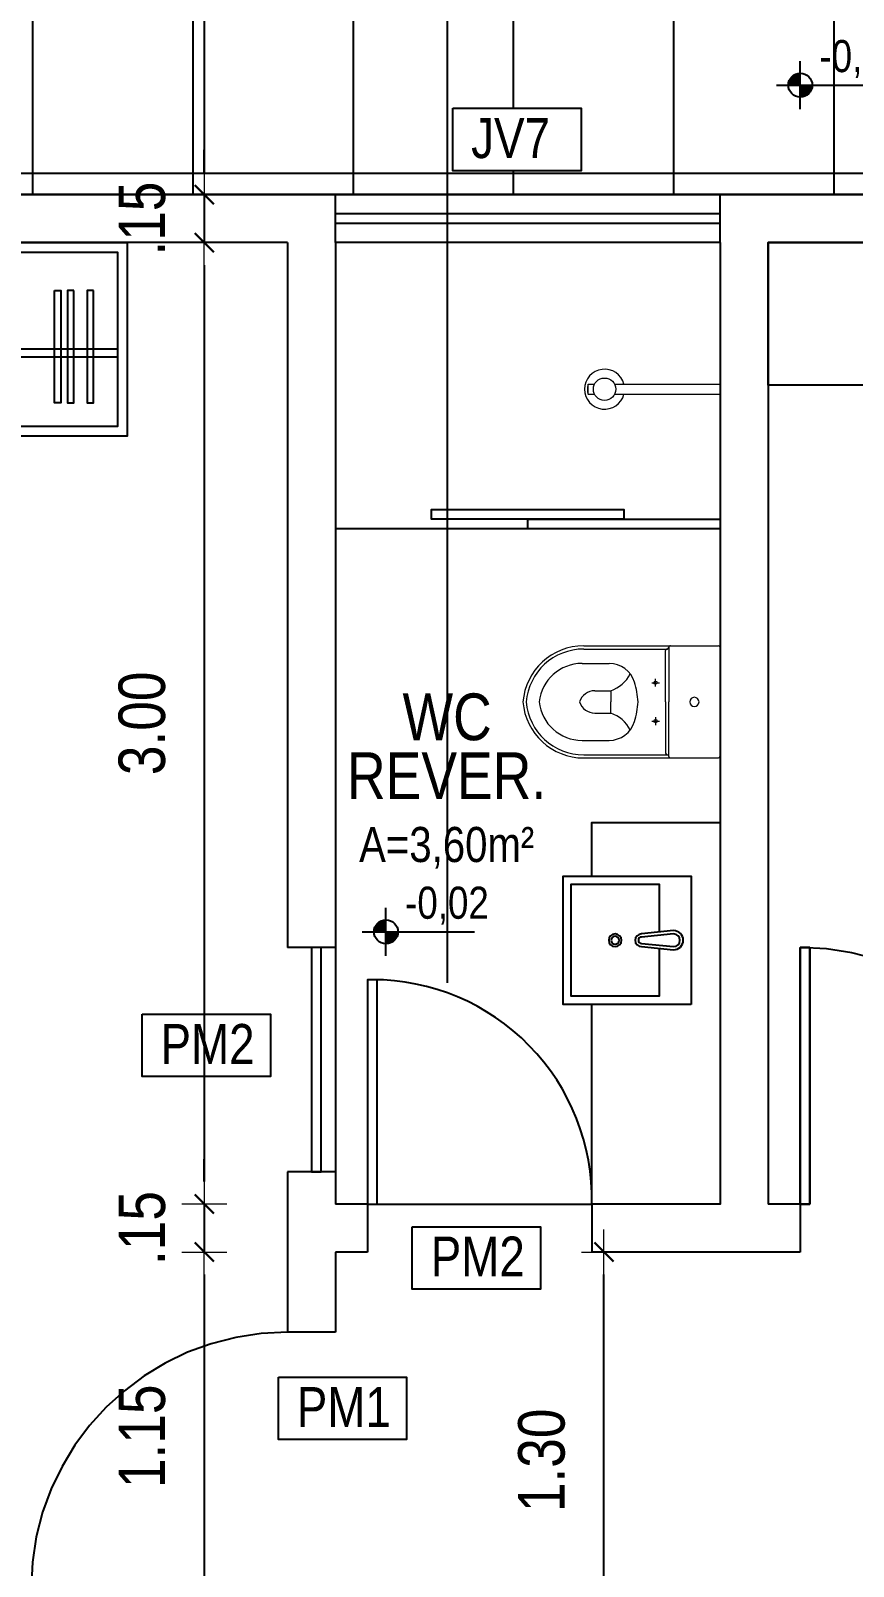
# Model space of a CAD drawing. Header units: millimetres. Extents: x -6300 to 1991, y -4770 to 4545.
# Drawn here: x 1504.08 to 1506.647, y 100.277 to 105.069 of the extents above; entities that cross this region are included whole.
import ezdxf
from ezdxf.enums import TextEntityAlignment as Align

# ---------------------------------------------------------------- set-up
doc = ezdxf.new("R2010")
doc.units = ezdxf.units.MM
doc.header["$LTSCALE"] = 20
doc.header["$MEASUREMENT"] = 0
doc.linetypes.add('DASHDOT2', pattern=[0.5, 0.25, -0.125, 0, -0.125])
doc.linetypes.add('HIDDEN2', pattern=[0.1875, 0.125, -0.0625])
doc.layers.get('0').update_dxf_attribs({"linetype": 'CONTINUOUS'})
doc.layers.get('DEFPOINTS').update_dxf_attribs({"linetype": 'CONTINUOUS'})
for name, color, linetype in [('003', 3, 'CONTINUOUS'), ('AR-MOB', 252, 'CONTINUOUS'), ('COTA', 7, 'CONTINUOUS'), ('E-txt-g', 3, 'CONTINUOUS'), ('LAYER1', 7, 'CONTINUOUS'), ('MOB', 251, 'CONTINUOUS')]:
    doc.layers.add(name, color=color, linetype=linetype)
for name, color, linetype, lineweight in [('E-Lay-9', 9, 'CONTINUOUS', 9), ('E-Pen-C', 4, 'CONTINUOUS', 15), ('E-Pen-G', 3, 'CONTINUOUS', 30), ('E-Txt-W', 7, 'CONTINUOUS', 20)]:
    doc.layers.add(name, color=color, linetype=linetype, lineweight=lineweight)
doc.styles.add('F2', font='ARIALN.TTF')
doc.styles.add('REG60', font='romans.shx', dxfattribs={"width": 0.8, "height": 0.15})
doc.styles.add('REG80', font='romans.shx', dxfattribs={"width": 0.8, "height": 0.2})
doc.dimstyles.new('DIMENSION-1', dxfattribs={"dimtxt": 0.145, "dimasz": 0.07, "dimexe": 1, "dimexo": 0, "dimgap": 0.12, "dimtad": 1, "dimzin": 7, "dimdsep": 46, "dimtxsty": 'F2', "dimblk1": 'TRACO', "dimblk2": 'TRACO', "dimsah": 1, "dimcen": 1, "dimse1": 1, "dimse2": 1, "dimclrd": 4, "dimclre": 256, "dimclrt": 4, "dimadec": 8, "dimazin": 0, "dimtfac": 1, "dimtix": 1, "dimtmove": 2, "dimatfit": 3, "dimldrblk": 'TRACO', "dimfxl": 1, "dimtolj": 1, "dimtzin": 0, "dimarcsym": 0})

# ---------------------------------------------------------------- blocks, each defined once
blk = doc.blocks.new('TXT-AMB75')
at = {"layer": 'E-txt-g', "style": 'REG80', "width": 0.8, "flags": 8}
blk.add_attdef('TXT', text='', height=0.2, dxfattribs=at).set_placement((0.0055, 0.2964), align=Align.CENTER)
at = {"layer": 'E-Txt-W', "style": 'REG60', "width": 0.8, "flags": 8}
blk.add_attdef('TXT', text='', height=0.15, dxfattribs=at).set_placement((0.0055, 0.0271), align=Align.CENTER)
blk = doc.blocks.new('NV')
at = {"color": 4, "linetype": 'ByBlock', "ltscale": 0.5}
for p, q in [((-1.4143, -0.1421), (-1.4143, 0.1067)), ((-1.5387, -0.0177), (-0.9535, -0.0177))]:
    blk.add_line(p, q, dxfattribs=at)
at = {"color": 4, "ltscale": 2.5}
blk.add_circle((-1.4143, -0.0177), 0.0622, dxfattribs=at)
at = {"color": 4}
for points in [[(-1.4143, -0.0177), (-1.4583, 0.0263), (-1.4765, -0.0177), (-1.4717, 0.0061)], [(-1.4143, -0.0177), (-1.4143, 0.0445), (-1.4583, 0.0263), (-1.4381, 0.0398)], [(-1.4143, -0.0177), (-1.3521, -0.0177), (-1.3703, -0.0617), (-1.3568, -0.0415)], [(-1.4143, -0.0177), (-1.3703, -0.0617), (-1.4143, -0.0799), (-1.3905, -0.0752)]]:
    blk.add_solid(points, dxfattribs=at)
at = {"layer": 'E-Txt-W', "color": 4, "ltscale": 2.5, "style": 'F2'}
blk.add_attdef('COTAPISO', (-1.3058, 0.0735), '', height=0.15, dxfattribs=at)
blk = doc.blocks.new('TRACO')
at = {"layer": 'E-Pen-C'}
for p, q in [((0, 1), (0, -1)), ((-1, 0), (1, 0))]:
    blk.add_line(p, q, dxfattribs=at)
at = {"layer": 'E-Pen-G'}
blk.add_line((-0.424, -0.424), (0.424, 0.424), dxfattribs=at)
blk = doc.blocks.new('*D423')
at = {"layer": 'COTA', "color": 4, "linetype": 'Continuous', "lineweight": -2}
blk.add_line((1504.6215, 105.9888), (1504.6215, 104.6279), dxfattribs=at)
at = {"layer": 'DEFPOINTS', "color": 0, "linetype": 'Continuous'}
for p in [(1504.7356, 106.0588), (1504.6215, 104.5579), (1504.7354, 104.5579, -1.8296)]:
    blk.add_point(p, dxfattribs=at)
at = {"layer": 'COTA', "color": 4, "linetype": 'Continuous', "lineweight": -2, "xscale": 0.07, "yscale": 0.07, "zscale": 0.07}
for p, rotation in [((1504.6215, 106.0588), 90), ((1504.6215, 104.5579), 270)]:
    blk.add_blockref('TRACO', p, dxfattribs=dict(at, rotation=rotation))
at = {"layer": 'COTA', "color": 4, "linetype": 'Continuous', "insert": (1504.4274, 105.3083), "char_height": 0.145, "attachment_point": 5, "rotation": 90, "style": 'F2'}
blk.add_mtext('\\A1;1.50', dxfattribs=at)
blk = doc.blocks.new('*D424')
at = {"layer": 'COTA', "color": 4, "linetype": 'Continuous', "lineweight": -2}
for p, q in [((1504.6215, 104.6279), (1504.6215, 104.6979)), ((1504.6215, 104.5579), (1504.6215, 104.4079)), ((1504.6215, 104.3379), (1504.6215, 104.2679))]:
    blk.add_line(p, q, dxfattribs=at)
at = {"layer": 'DEFPOINTS', "color": 0, "linetype": 'Continuous'}
for p in [(1504.7354, 104.5579, -1.8296), (1504.6215, 104.4079), (1504.8809, 104.4079, -1.8296)]:
    blk.add_point(p, dxfattribs=at)
at = {"layer": 'COTA', "color": 4, "linetype": 'Continuous', "lineweight": -2, "xscale": 0.07, "yscale": 0.07, "zscale": 0.07}
for p, rotation in [((1504.6215, 104.5579), 270), ((1504.6215, 104.4079), 90)]:
    blk.add_blockref('TRACO', p, dxfattribs=dict(at, rotation=rotation))
at = {"layer": 'COTA', "color": 4, "linetype": 'Continuous', "insert": (1504.4274, 104.4829), "char_height": 0.145, "attachment_point": 5, "rotation": 90, "style": 'F2'}
blk.add_mtext('\\A1;.15', dxfattribs=at)
blk = doc.blocks.new('*D425')
at = {"layer": 'COTA', "color": 4, "linetype": 'Continuous', "lineweight": -2}
blk.add_line((1504.6215, 104.3379), (1504.6215, 101.4779), dxfattribs=at)
at = {"layer": 'DEFPOINTS', "color": 0, "linetype": 'Continuous'}
for p in [(1504.8809, 104.4079, -1.8296), (1504.6215, 101.4079), (1505.0309, 101.4079, -1.8296)]:
    blk.add_point(p, dxfattribs=at)
at = {"layer": 'COTA', "color": 4, "linetype": 'Continuous', "lineweight": -2, "xscale": 0.07, "yscale": 0.07, "zscale": 0.07}
for p, rotation in [((1504.6215, 104.4079), 90), ((1504.6215, 101.4079), 270)]:
    blk.add_blockref('TRACO', p, dxfattribs=dict(at, rotation=rotation))
at = {"layer": 'COTA', "color": 4, "linetype": 'Continuous', "insert": (1504.4274, 102.9079), "char_height": 0.145, "attachment_point": 5, "rotation": 90, "style": 'F2'}
blk.add_mtext('\\A1;3.00', dxfattribs=at)
blk = doc.blocks.new('*D426')
at = {"layer": 'COTA', "color": 4, "linetype": 'Continuous', "lineweight": -2}
for p, q in [((1504.6215, 101.4779), (1504.6215, 101.5479)), ((1504.6215, 101.4079), (1504.6215, 101.2579)), ((1504.6215, 101.1879), (1504.6215, 101.1179))]:
    blk.add_line(p, q, dxfattribs=at)
at = {"layer": 'DEFPOINTS', "color": 0, "linetype": 'Continuous'}
for p in [(1505.0309, 101.4079, -1.8296), (1504.6215, 101.2579), (1505.0309, 101.2579, -1.8296)]:
    blk.add_point(p, dxfattribs=at)
at = {"layer": 'COTA', "color": 4, "linetype": 'Continuous', "lineweight": -2, "xscale": 0.07, "yscale": 0.07, "zscale": 0.07}
for p, rotation in [((1504.6215, 101.4079), 270), ((1504.6215, 101.2579), 90)]:
    blk.add_blockref('TRACO', p, dxfattribs=dict(at, rotation=rotation))
at = {"layer": 'COTA', "color": 4, "linetype": 'Continuous', "insert": (1504.4274, 101.3329), "char_height": 0.145, "attachment_point": 5, "rotation": 90, "style": 'F2'}
blk.add_mtext('\\A1;.15', dxfattribs=at)
blk = doc.blocks.new('*D427')
at = {"layer": 'COTA', "color": 4, "linetype": 'Continuous', "lineweight": -2}
blk.add_line((1504.6215, 101.1879), (1504.6215, 100.1779), dxfattribs=at)
at = {"layer": 'DEFPOINTS', "color": 0, "linetype": 'Continuous'}
for p in [(1505.0309, 101.2579, -1.8296), (1504.6215, 100.1079), (1504.8809, 100.1079, -1.8296)]:
    blk.add_point(p, dxfattribs=at)
at = {"layer": 'COTA', "color": 4, "linetype": 'Continuous', "lineweight": -2, "xscale": 0.07, "yscale": 0.07, "zscale": 0.07}
for p, rotation in [((1504.6215, 101.2579), 90), ((1504.6215, 100.1079), 270)]:
    blk.add_blockref('TRACO', p, dxfattribs=dict(at, rotation=rotation))
at = {"layer": 'COTA', "color": 4, "linetype": 'Continuous', "insert": (1504.4274, 100.6829), "char_height": 0.145, "attachment_point": 5, "rotation": 90, "style": 'F2'}
blk.add_mtext('\\A1;1.15', dxfattribs=at)
blk = doc.blocks.new('*D452')
at = {"layer": 'COTA', "color": 4, "linetype": 'Continuous', "lineweight": -2}
blk.add_line((1505.8684, 100.0279), (1505.8684, 101.1879), dxfattribs=at)
at = {"layer": 'DEFPOINTS', "color": 0, "linetype": 'Continuous'}
for p in [(1505.8684, 101.2579), (1506.3487, 101.2579, -1.8296), (1506.6309, 99.9579, -1.8296)]:
    blk.add_point(p, dxfattribs=at)
at = {"layer": 'COTA', "color": 4, "linetype": 'Continuous', "lineweight": -2, "xscale": 0.07, "yscale": 0.07, "zscale": 0.07}
for p, rotation in [((1505.8684, 101.2579), 90), ((1505.8684, 99.9579), 270)]:
    blk.add_blockref('TRACO', p, dxfattribs=dict(at, rotation=rotation))
at = {"layer": 'COTA', "color": 4, "linetype": 'Continuous', "insert": (1505.6744, 100.6079), "char_height": 0.145, "attachment_point": 5, "rotation": 90, "style": 'F2'}
blk.add_mtext('\\A1;1.30', dxfattribs=at)
blk = doc.blocks.new('CUBA QUADRADA-flat-4-flat-1')
at = {"layer": 'MOB'}
blk.add_lwpolyline([(0, -0.2), (0.4, -0.2), (0.4, 0.2), (0, 0.2)], close=True, dxfattribs=at)
blk.add_lwpolyline([(0.1, -0.0255), (0.1, -0.175), (0.375, -0.175), (0.375, 0.175), (0.1, 0.175), (0.1, 0.0255)], dxfattribs=at)
for points in [[(0.155, -0.02), (0.055, -0.03, -1), (0.055, 0.03), (0.155, 0.02, -1)], [(0.155, -0.01), (0.055, -0.02, -1), (0.055, 0.02), (0.155, 0.01, -1)]]:
    blk.add_lwpolyline(points, format="xyb", close=True, dxfattribs=at)
for radius in [0.02, 0.0125]:
    blk.add_circle((0.2375, 0), radius, dxfattribs=at)
blk = doc.blocks.new('vaso-s')
at = {"color": 8}
for start, end in [(0, 180), (180, 0)]:
    blk.add_arc((0.08, 0), 0.0143, start, end, dxfattribs=at)
at = {"layer": 'E-Lay-9', "color": 8}
for p, q in [((0, 0.17), (0, 0)), ((0.4256, 0.175), (0.005, 0.175)), ((0.16, 0.17), (0.16, 0.17)), ((0.16, 0.17), (0.16, 0)), ((0.4256, 0.165), (0.165, 0.165)), ((0.17, 0), (0.17, 0.16)), ((0.4306, 0.12), (0.3459, 0.12)), ((0.2134, 0.06), (0.1891, 0.06)), ((0.2013, 0.0479), (0.2013, 0.0722)), ((0.3406, 0.035), (0.3406, 0)), ((0.3906, 0.035), (0.3406, 0.035)), ((0, -0.17), (0, 0)), ((0.16, -0.17), (0.16, 0)), ((0.17, 0), (0.17, -0.1601)), ((0.2013, -0.0479), (0.2013, -0.0722)), ((0.3406, -0.035), (0.3406, 0)), ((0.3906, -0.035), (0.3406, -0.035)), ((0.2134, -0.06), (0.1891, -0.06)), ((0.4306, -0.12), (0.3459, -0.12)), ((0.4256, -0.175), (0.005, -0.175)), ((0.16, -0.17), (0.16, -0.17)), ((0.4256, -0.165), (0.165, -0.165))]:
    blk.add_line(p, q, dxfattribs=at)
for centre in [(0.2013, 0.06), (0.2013, -0.06)]:
    blk.add_circle(centre, 0.005, dxfattribs=at)
for centre, radius, start, end in [((0.005, 0.17), 0.005, 90, 180), ((0.155, 0.17), 0.005, 0, 90), ((0.165, 0.17), 0.00495, 180, 270), ((0.165, 0.16), 0.00495, 0, 90), ((0.4256, -0.015), 0.19, 4.5281, 90), ((0.4256, -0.015), 0.18, 4.7802, 90), ((0.3459, 0.0375), 0.0825, 90, 163.0355), ((0.4306, -0.015), 0.135, 6.3794, 90), ((0.518, -0.015), 0.2624, 163.0355, 176.7233), ((0.3754, 0.1358), 0.1066, 206.9395, 250.9647), ((0.3906, -0.015), 0.05, 17.4576, 90), ((0.518, 0.015), 0.2624, 183.2767, 196.9645), ((0.3754, -0.1358), 0.1066, 109.0353, 153.0605), ((0.3906, 0.015), 0.05, 270, 342.5424), ((0.4256, 0.015), 0.19, 270, 355.4719), ((0.4256, 0.015), 0.18, 270, 355.2198), ((0.4306, 0.015), 0.135, 270, 353.6206), ((0.3459, -0.0375), 0.0825, 196.9645, 270), ((0.005, -0.17), 0.005, 180, 270), ((0.155, -0.17), 0.005, 270, 0), ((0.165, -0.17), 0.00495, 90, 180), ((0.165, -0.1601), 0.00495, 270, 0)]:
    blk.add_arc(centre, radius, start, end, dxfattribs=at)
blk = doc.blocks.new('Chuveiro')
at = {"layer": 'E-Lay-9', "color": 8}
for p, q in [((-0.0311, 0.0156), (-0.3604, 0.0156)), ((0.0509, 0.0156), (0.0311, 0.0156)), ((0.0509, 0.0156), (0.0509, -0.0156)), ((-0.0311, -0.0156), (-0.3604, -0.0156)), ((0.0509, -0.0156), (0.0311, -0.0156))]:
    blk.add_line(p, q, dxfattribs=at)
blk.add_circle((0, 0), 0.0348, dxfattribs=at)
for centre, radius, start, end in [((0, 0), 0.0624, 194.4775, 165.5225), ((0.0093, 0), 0.0444, 339.4266, 20.5734)]:
    blk.add_arc(centre, radius, start, end, dxfattribs=at)

msp = doc.modelspace()

# ---------------------------------------------------------------- hatches: boundary and pattern name
h = msp.add_hatch()
h.set_pattern_fill('ANSI37,_O', color=8, scale=4, angle=45)
h.set_pattern_definition([(90, (-60.4137, 66.12446), (-0.5, 1e-16), []), (180, (-60.4137, 66.12446), (-1e-16, -0.5), [])])
h.paths.add_polyline_path([(1501.8309, 104.5579), (1511.0309, 104.5579), (1511.0309, 106.0579), (1501.8309, 106.0579)])
h.paths.add_polyline_path([(1506.2305, 105.2772), (1507.111, 105.2772), (1507.111, 105.4959), (1506.2305, 105.4959)], flags=24)
h.paths.add_polyline_path([(1506.3297, 105.0628), (1507.0118, 105.0628), (1507.0118, 105.2599), (1506.3297, 105.2599)], flags=24)
h.paths.add_polyline_path([(1506.4814, 104.8993), (1506.4814, 104.9366), (1506.4671, 104.9338), (1506.455, 104.9257)], flags=24)
h.paths.add_polyline_path([(1506.4814, 104.8993), (1506.455, 104.9257), (1506.4469, 104.9136), (1506.4441, 104.8993)], flags=8)
h.paths.add_polyline_path([(1506.4814, 104.8993), (1506.5187, 104.8993), (1506.5159, 104.885), (1506.5078, 104.8729)], flags=8)
h.paths.add_polyline_path([(1506.4814, 104.8993), (1506.5078, 104.8729), (1506.4957, 104.8648), (1506.4814, 104.862)], flags=24)
edge = h.paths.add_edge_path(flags=16)
edge.add_line((1506.4814, 104.8246), (1506.4814, 104.9739))
edge = h.paths.add_edge_path(flags=16)
edge.add_arc((1506.4814, 104.8993), 0.0373, 0, 360)
edge = h.paths.add_edge_path(flags=16)
edge.add_line((1506.4067, 104.8993), (1506.7578, 104.8993))
h.paths.add_polyline_path([(1506.5111, 104.8904), (1506.8323, 104.8904), (1506.8323, 105.0707), (1506.5111, 105.0707)], flags=24)
h.paths.add_polyline_path([(1504.9322, 105.8579), (1505.1322, 105.8579), (1505.1322, 106.0579), (1504.9322, 106.0579)], flags=16)
h.paths.add_polyline_path([(1507.9812, 105.8579), (1508.1812, 105.8579), (1508.1812, 106.0579), (1507.9812, 106.0579)], flags=16)
h.paths.add_polyline_path([(1508.3934, 104.8205), (1508.7937, 104.8205), (1508.7937, 104.6258), (1508.3934, 104.6258)], flags=16)
h.paths.add_polyline_path([(1505.3968, 104.8272), (1505.7971, 104.8272), (1505.7971, 104.6325), (1505.3968, 104.6325)], flags=16)
h.paths.add_polyline_path([(1501.8309, 105.8579), (1502.0309, 105.8579), (1502.0309, 106.0579), (1501.8309, 106.0579)], flags=17)
h.paths.add_polyline_path([(1504.5776, 105.1056), (1504.5776, 105.5015), (1504.2757, 105.5015), (1504.2757, 105.1056)], flags=24)
h.paths.add_polyline_path([(1509.6707, 105.1052), (1509.6707, 105.501), (1509.3688, 105.501), (1509.3688, 105.1052)], flags=24)
at = {"layer": 'COTA', "linetype": 'Continuous'}
h = msp.add_hatch(dxfattribs=at)
h.set_pattern_fill('PATIO3', color=8, scale=0.6, style=0, pattern_type=2)
h.set_pattern_definition([(243.4349, (-60.29372, 66.72446), (0.600000786, 0.599999495), [0.201246, -1.1403948]), (153.4349, (-60.17372, 66.66446), (0.599999495, -0.600000786), [0.1341642, -1.2074766]), (153.4349, (-60.02372, 66.66446), (0.599999495, -0.600000786), [0.1341642, -1.2074766]), (243.4349, (-60.14372, 66.72446), (0.600000786, 0.599999495), [0.0670818, -1.274559]), (153.4349, (-59.87372, 66.66446), (0.599999495, -0.600000786), [0.1341642, -1.2074766]), (243.4349, (-59.99372, 66.72446), (0.600000786, 0.599999495), [0.1341642, -1.2074766]), (158.1986, (-59.81372, 66.71246), (-1.800000164, 0.599999946), [0.0323112, -3.1987878]), (243.4349, (-59.84372, 66.72446), (0.600000786, 0.599999495), [0.0670818, -1.274559]), (154.9831, (-59.813717, 66.562465), (-7.7999997481, 3.60000110015), [0.0993174, -9.8324496]), (63.4349, (-59.99372, 66.42446), (-0.600000786, -0.599999495), [0.201246, -1.1403948]), (153.4349, (-59.93372, 66.54446), (0.599999495, -0.600000786), [0.1341642, -1.2074766]), (63.4349, (-60.14372, 66.42446), (-0.600000786, -0.599999495), [0.0670818, -1.274559]), (153.4349, (-60.08372, 66.54446), (0.599999495, -0.600000786), [0.1341642, -1.2074766]), (153.4349, (-60.23372, 66.54446), (0.599999495, -0.600000786), [0.1341642, -1.2074766]), (63.4349, (-60.29372, 66.42446), (-0.600000786, -0.599999495), [0.201246, -1.1403948]), (63.4349, (-59.90372, 66.30446), (-0.600000786, -0.599999495), [0.201246, -1.1403948]), (153.4349, (-59.84372, 66.42446), (0.599999495, -0.600000786), [0.1341642, -1.2074766]), (153.4349, (-59.99372, 66.42446), (0.599999495, -0.600000786), [0.1341642, -1.2074766]), (63.4349, (-60.20372, 66.30446), (-0.600000786, -0.599999495), [0.1341642, -1.2074766]), (153.4349, (-60.14372, 66.42446), (0.599999495, -0.600000786), [0.1341642, -1.2074766]), (153.4349, (-60.29372, 66.42446), (0.599999495, -0.600000786), [0.1341642, -1.2074766]), (63.4349, (-60.41372, 66.18446), (-0.600000786, -0.599999495), [0.201246, -1.1403948]), (153.4349, (-59.81372, 66.33446), (0.599999495, -0.600000786), [0.0670818, -1.274559]), (153.4349, (-59.90372, 66.30446), (0.599999495, -0.600000786), [0.1341642, -1.2074766]), (153.4349, (-60.05372, 66.30446), (0.599999495, -0.600000786), [0.1341642, -1.2074766]), (153.4349, (-60.20372, 66.30446), (0.599999495, -0.600000786), [0.1341642, -1.2074766]), (153.4349, (-60.35372, 66.30446), (0.599999495, -0.600000786), [0.0670818, -1.274559]), (153.4349, (-59.81372, 66.18446), (0.599999495, -0.600000786), [0.1341642, -1.2074766]), (63.4349, (-59.99372, 66.12446), (-0.600000786, -0.599999495), [0.1341642, -1.2074766]), (153.4349, (-59.96372, 66.18446), (0.599999495, -0.600000786), [0.1341642, -1.2074766]), (243.4349, (-60.23372, 66.24446), (0.600000786, 0.599999495), [0.1341642, -1.2074766]), (153.4349, (-60.11372, 66.18446), (0.599999495, -0.600000786), [0.1341642, -1.2074766]), (153.4349, (-60.26372, 66.18446), (0.599999495, -0.600000786), [0.1341642, -1.2074766]), (154.9831, (-60.323717, 66.664465), (-7.7999997481, 3.60000110015), [0.0993174, -9.8324496]), (158.1986, (-60.38372, 66.54446), (-1.800000164, 0.599999946), [0.0323112, -3.1987878]), (243.4349, (-60.02372, 66.36446), (0.600000786, 0.599999495), [0.201246, -1.1403948]), (63.4349, (-60.08372, 66.54446), (-0.600000786, -0.599999495), [0.0670818, -1.274559])])
h.paths.add_polyline_path([(1495.6809, 100.3079), (1496.8349, 100.3068), (1496.8309, 100.3079), (1496.8308, 106.0572), (1511.0309, 106.0572), (1511.0309, 107.2079), (1511.0309, 110.9079), (1507.3952, 110.9079), (1507.3586, 110.5079), (1507.2552, 110.1447), (1507.0517, 109.8362), (1506.7183, 109.5037), (1506.3612, 109.2976), (1505.9889, 109.1876), (1505.7611, 109.1656), (1495.6809, 109.1656)])
h.paths.add_polyline_path([(1504.745, 107.0713), (1505.2243, 106.7954), (1507.6022, 106.849), (1508.8032, 106.877), (1509.1594, 106.98), (1509.2816, 107.6688), (1509.2699, 108.1418), (1509.1669, 108.4659), (1509.0519, 108.6391), (1508.2645, 108.7222), (1505.9923, 108.7513), (1505.3321, 108.7158), (1504.7131, 108.5745), (1504.669, 108.2366), (1504.6697, 107.2448), (1504.7177, 107.077)], flags=16)
h.paths.add_polyline_path([(1502.3847, 107.3914), (1502.3847, 107.4288), (1502.3704, 107.4259), (1502.3583, 107.4178)], flags=24)
h.paths.add_polyline_path([(1502.3847, 107.3914), (1502.3583, 107.4178), (1502.3502, 107.4057), (1502.3474, 107.3914)], flags=8)
h.paths.add_polyline_path([(1502.3847, 107.3914), (1502.422, 107.3914), (1502.4192, 107.3772), (1502.4111, 107.365)], flags=8)
h.paths.add_polyline_path([(1502.3847, 107.3914), (1502.4111, 107.365), (1502.399, 107.357), (1502.3847, 107.3541)], flags=24)
edge = h.paths.add_edge_path(flags=16)
edge.add_line((1502.3847, 107.3168), (1502.3847, 107.4661))
edge = h.paths.add_edge_path(flags=16)
edge.add_arc((1502.3847, 107.3914), 0.0373, 0, 360)
edge = h.paths.add_edge_path(flags=16)
edge.add_line((1502.3101, 107.3914), (1502.6612, 107.3914))
h.paths.add_polyline_path([(1502.4144, 107.3825), (1502.7356, 107.3825), (1502.7356, 107.5628), (1502.4144, 107.5628)], flags=24)
h.paths.add_polyline_path([(1502.0396, 107.7656), (1503.1086, 107.7656), (1503.1086, 107.9919), (1502.0396, 107.9919)], flags=24)
h.paths.add_polyline_path([(1502.233, 107.5549), (1502.9151, 107.5549), (1502.9151, 107.7521), (1502.233, 107.7521)], flags=24)
h.paths.add_polyline_path([(1496.704, 107.0713), (1497.1833, 106.7954), (1499.5612, 106.8491), (1500.7622, 106.877), (1501.1184, 106.9801), (1501.2405, 107.6688), (1501.2288, 108.1418), (1501.1258, 108.4659), (1501.0108, 108.6392), (1500.2235, 108.7223), (1497.9513, 108.7513), (1497.291, 108.7159), (1496.6721, 108.5745), (1496.6279, 108.2366), (1496.6286, 107.2449), (1496.6767, 107.0771)], flags=16)
h.paths.add_polyline_path([(1495.913, 107.5519), (1496.3133, 107.5519), (1496.3133, 107.3573), (1495.913, 107.3573)], flags=16)
h.paths.add_polyline_path([(1495.716, 105.5361), (1495.716, 108.5361), (1495.686, 108.5361), (1495.686, 105.5361)], flags=16)
h.paths.add_polyline_path([(1495.716, 101.0325), (1495.716, 104.5361), (1495.686, 104.5361), (1495.686, 101.0325)], flags=16)
h.paths.add_polyline_path([(1495.913, 103.3881), (1496.3133, 103.3881), (1496.3133, 103.1934), (1495.913, 103.1934)], flags=16)
h.paths.add_polyline_path([(1502.132, 106.9564), (1503.211, 106.9564), (1503.211, 107.1608), (1502.132, 107.1608)], flags=24)
h.paths.add_polyline_path([(1502.0076, 107.1242), (1503.4609, 107.1242), (1503.4609, 107.2874), (1502.0076, 107.2874)], flags=24)
h.paths.add_polyline_path([(1503.2854, 106.4149), (1503.6813, 106.4149), (1503.6813, 106.7168), (1503.2854, 106.7168)], flags=24)
h.paths.add_polyline_path([(1503.9482, 107.4162), (1503.9482, 107.812), (1503.6463, 107.812), (1503.6463, 107.4162)], flags=24)
h.paths.add_polyline_path([(1499.8837, 106.4149), (1500.2796, 106.4149), (1500.2796, 106.7168), (1499.8837, 106.7168)], flags=24)
h.paths.add_polyline_path([(1501.7756, 106.4149), (1502.0791, 106.4149), (1502.0791, 106.7168), (1501.7756, 106.7168)], flags=24)
h.paths.add_polyline_path([(1504.8769, 106.4149), (1505.1804, 106.4149), (1505.1804, 106.7168), (1504.8769, 106.7168)], flags=24)
h.paths.add_polyline_path([(1506.3599, 106.4149), (1506.7557, 106.4149), (1506.7557, 106.7168), (1506.3599, 106.7168)], flags=24)
h.paths.add_polyline_path([(1507.9259, 106.4149), (1508.2293, 106.4149), (1508.2293, 106.7168), (1507.9259, 106.7168)], flags=24)
h.paths.add_polyline_path([(1509.4093, 106.4149), (1509.8051, 106.4149), (1509.8051, 106.7168), (1509.4093, 106.7168)], flags=24)
h.paths.add_polyline_path([(1510.4527, 106.4295), (1510.4527, 106.8254), (1510.1508, 106.8254), (1510.1508, 106.4295)], flags=24)
h.paths.add_polyline_path([(1495.8781, 106.4149), (1496.274, 106.4149), (1496.274, 106.7168), (1495.8781, 106.7168)], flags=24)
h.paths.add_polyline_path([(1497.1281, 106.4149), (1497.5239, 106.4149), (1497.5239, 106.7168), (1497.1281, 106.7168)], flags=24)
h.paths.add_polyline_path([(1497.9255, 106.4149), (1498.229, 106.4149), (1498.229, 106.7168), (1497.9255, 106.7168)], flags=24)
h.paths.add_polyline_path([(1510.7056, 110.1912), (1511.0878, 110.1912), (1511.0878, 110.4827), (1510.7056, 110.4827)], flags=9)
h.paths.add_polyline_path([(1509.5786, 110.1912), (1509.8715, 110.1912), (1509.8715, 110.4827), (1509.5786, 110.4827)], flags=24)
h.paths.add_polyline_path([(1508.4408, 110.1912), (1508.823, 110.1912), (1508.823, 110.4827), (1508.4408, 110.4827)], flags=24)
h.paths.add_polyline_path([(1507.3952, 110.1912), (1507.6882, 110.1912), (1507.6882, 110.4827), (1507.3952, 110.4827)], flags=24)
h.paths.add_polyline_path([(1509.7758, 110.4927), (1511.5548, 110.4927), (1511.5548, 110.7649), (1509.7758, 110.7649)], flags=9)
h.paths.add_polyline_path([(1496.6134, 102.9851), (1496.6134, 103.3809), (1496.3116, 103.3809), (1496.3116, 102.9851)], flags=24)

# ---------------------------------------------------------------- linework, layer by layer
at = {"color": 8}
for points in [[(1501.8309, 104.5579), (1511.0309, 104.5579), (1511.0309, 106.0579), (1501.8309, 106.0579)], [(1501.9809, 104.4079), (1504.3809, 104.4079), (1504.3809, 103.8039), (1501.9809, 103.8039)], [(1502.0109, 104.3779), (1504.3509, 104.3779), (1504.3509, 103.8339), (1502.0109, 103.8339)], [(1506.3809, 103.9631), (1506.3809, 104.4079), (1507.8109, 104.4079), (1507.8109, 103.9631)]]:
    msp.add_lwpolyline(points, close=True, dxfattribs=at)
at = {"color": 6}
for points, elevation in [([(1505.3968, 104.8272), (1505.7971, 104.8272), (1505.7971, 104.6325), (1505.3968, 104.6325)], 3.6592), ([(1504.4273, 102.0003), (1504.8276, 102.0003), (1504.8276, 101.8056), (1504.4273, 101.8056)], 1.8296), ([(1505.2706, 101.337), (1505.6709, 101.337), (1505.6709, 101.1424), (1505.2706, 101.1424)], 1.8296), ([(1504.8525, 100.8673), (1505.2528, 100.8673), (1505.2528, 100.6726), (1504.8525, 100.6726)], 3.6592)]:
    msp.add_lwpolyline(points, close=True, dxfattribs=dict(at, elevation=elevation))
at = {"color": 7}
for points in [[(1505.9309, 103.5453), (1505.3309, 103.5453), (1505.3309, 103.5753), (1505.9309, 103.5753)], [(1506.2309, 103.5153), (1505.6309, 103.5153), (1505.6309, 103.5453), (1506.2309, 103.5453)]]:
    msp.add_lwpolyline(points, close=True, dxfattribs=at)
at = {"color": 8}
msp.add_lwpolyline([(1505.8309, 102.431), (1505.8309, 102.5988), (1506.2309, 102.5988), (1506.2309, 101.4079), (1505.8309, 101.4079), (1505.8309, 102.031)], dxfattribs=at)
at = {"color": 8, "linetype": 'HIDDEN2'}
for centre, radius, start, end in [((1506.4809, 101.4079), 0.8, 0, 90), ((1505.1459, 101.4227), 0.6852, 358.759, 90), ((1504.8809, 100.2079, -0.8927), 0.8, 90, 180)]:
    msp.add_arc(centre, radius, start, end, dxfattribs=at)
at = {"layer": '003', "color": 8, "ltscale": 0.5}
for p, q in [((1502.0109, 104.0763), (1504.3509, 104.0763)), ((1502.0109, 104.0513), (1504.3509, 104.0513))]:
    msp.add_line(p, q, dxfattribs=at)
for points in [[(1504.1537, 104.2585), (1504.1737, 104.2585), (1504.1737, 103.9085), (1504.1537, 103.9085)], [(1504.2147, 104.2585), (1504.1947, 104.2585), (1504.1947, 103.9085), (1504.2147, 103.9085)], [(1504.2762, 104.2585), (1504.2562, 104.2585), (1504.2562, 103.9085), (1504.2762, 103.9085)]]:
    msp.add_lwpolyline(points, close=True, dxfattribs=at)
at = {"layer": 'COTA', "color": 2, "linetype": 'DASHDOT2'}
msp.add_line((1505.3803, 91.9981), (1505.3803, 116.5876), dxfattribs=at)
at = {"layer": 'COTA', "color": 5, "linetype": 'Continuous'}
for p, q in [((1507.8023, 104.5579), (1501.8309, 104.5579)), ((1504.8809, 104.4079), (1501.9809, 104.4079)), ((1504.8809, 104.4079), (1504.8809, 102.2079)), ((1505.0309, 104.4079), (1505.0309, 102.2079)), ((1506.2309, 104.4079), (1505.0309, 104.4079)), ((1506.2309, 104.4079), (1506.2309, 102.2933)), ((1506.2309, 104.4079), (1506.2309, 101.4079)), ((1506.3809, 104.4079), (1506.3809, 101.4079)), ((1506.3809, 104.4079), (1506.3809, 101.4079)), ((1507.8023, 104.4079), (1506.3809, 104.4079)), ((1505.0309, 102.2079), (1504.8809, 102.2079)), ((1505.0309, 101.5079), (1504.8809, 101.5079)), ((1504.8809, 101.5079), (1504.8809, 101.0079)), ((1505.0309, 101.5079), (1505.0309, 101.4079)), ((1505.1309, 101.4079), (1505.0309, 101.4079)), ((1505.1309, 101.4079), (1505.1309, 101.2579)), ((1505.8309, 101.4079), (1505.8309, 101.2579)), ((1506.2309, 101.4079), (1505.8309, 101.4079)), ((1506.4809, 101.4079), (1506.3809, 101.4079)), ((1506.4809, 101.4079), (1506.4809, 101.2579)), ((1505.1309, 101.2579), (1505.0309, 101.2579)), ((1505.0309, 101.2579), (1505.0309, 101.0079)), ((1506.4809, 101.2579), (1505.8309, 101.2579)), ((1505.0309, 101.0079), (1504.8809, 101.0079))]:
    msp.add_line(p, q, dxfattribs=at)
at = {"layer": 'COTA', "color": 8, "linetype": 'HIDDEN2'}
for p, q in [((1505.0309, 104.4079), (1505.0309, 104.5579)), ((1506.2309, 104.4079), (1506.2309, 104.5579)), ((1506.2309, 104.4979), (1505.0309, 104.4979)), ((1506.2309, 104.4679), (1505.0309, 104.4679))]:
    msp.add_line(p, q, dxfattribs=at)
at = {"layer": 'COTA', "color": 8, "linetype": 'Continuous'}
for p, q in [((1506.2309, 103.5153), (1505.0309, 103.5153)), ((1505.0309, 102.2079), (1505.0309, 101.5079)), ((1505.1309, 101.4079), (1505.8311, 101.4079))]:
    msp.add_line(p, q, dxfattribs=at)
at = {"layer": 'COTA', "color": 7, "linetype": 'Continuous'}
for points in [[(1504.9559, 101.5079), (1504.9859, 101.5079), (1504.9859, 102.2079), (1504.9559, 102.2079)], [(1505.1309, 101.4079), (1505.1609, 101.4079), (1505.1609, 102.1079), (1505.1309, 102.1079)]]:
    msp.add_lwpolyline(points, close=True, dxfattribs=at)
at = {"layer": 'E-Pen-G', "color": 7, "elevation": 0.8927}
msp.add_lwpolyline([(1506.4809, 101.4079), (1506.4809, 102.2079), (1506.5109, 102.2079), (1506.5109, 101.4079)], close=True, dxfattribs=at)

# ---------------------------------------------------------------- block references
ref = msp.add_blockref('NV', (1507.3299, 104.9099, 1.8296), dxfattribs=dict(xscale=0.6, yscale=0.6, zscale=0.6))
ref.add_attrib('COTAPISO', '-0,02', (1506.5411, 104.9402, 1.8296), dxfattribs={"layer": 'E-Txt-W', "color": 4, "ltscale": 2.5, "height": 0.1, "style": 'F2'})
ref = msp.add_blockref('TXT-AMB75', (1505.3753, 102.6392, 1.8296), dxfattribs=dict(xscale=0.7290000000000001, yscale=0.7290000000000001, zscale=0.7290000000000001))
ref.add_attrib('TXT', 'WC', dxfattribs={"layer": 'E-txt-g', "color": 2, "height": 0.1458, "style": 'F2'}).set_placement((1505.3793, 102.8553, 1.8296), align=Align.CENTER)
ref = msp.add_blockref('TXT-AMB75', (1505.3739, 102.4554, 1.8296), dxfattribs=dict(xscale=0.7290000000000001, yscale=0.7290000000000001, zscale=0.7290000000000001))
ref.add_attrib('TXT', 'REVER.', dxfattribs={"layer": 'E-txt-g', "color": 2, "height": 0.1458, "style": 'F2'}).set_placement((1505.3778, 102.6715, 1.8296), align=Align.CENTER)
ref.add_attrib('TXT', 'A=3,60m²', dxfattribs={"layer": 'E-Txt-W', "height": 0.10935, "style": 'F2'}).set_placement((1505.3778, 102.4751, 1.8296), align=Align.CENTER)
ref = msp.add_blockref('NV', (1506.037, 102.2678, 1.8296), dxfattribs=dict(xscale=0.6, yscale=0.6, zscale=0.6))
ref.add_attrib('COTAPISO', '-0,02', (1505.2482, 102.2981, 1.8296), dxfattribs={"layer": 'E-Txt-W', "color": 4, "ltscale": 2.5, "height": 0.1, "style": 'F2'})
at = {"layer": 'AR-MOB', "xscale": -1}
msp.add_blockref('CUBA QUADRADA-flat-4-flat-1', (1506.1409, 102.231), dxfattribs=at)
at = {"layer": 'E-Lay-9', "color": 7, "rotation": 180}
for name, p in [('Chuveiro', (1505.8705, 103.9506)), ('vaso-s', (1506.2309, 102.9748))]:
    msp.add_blockref(name, p, dxfattribs=at)

# ---------------------------------------------------------------- texts
at = {"layer": 'LAYER1', "color": 6, "linetype": 'Continuous', "style": 'F2'}
for s, p in [('JV7', (1505.4543, 104.7964, 3.6592)), ('PM2', (1504.4848, 101.9695, 1.8296)), ('PM2', (1505.3281, 101.3063, 1.8296)), ('PM1', (1504.9101, 100.8365, 3.6592))]:
    msp.add_text(s, height=0.1246, dxfattribs=at).set_placement(p, align=Align.TOP_LEFT)

# ---------------------------------------------------------------- dimensions: what is measured, and where the dimension line sits
at = {"layer": 'COTA', "color": 7, "linetype": 'Continuous'}
for base, p1, p2, picture, middle in [((1504.6215, 104.5579, 1.8296), (1504.7356, 106.0588, 1.8296), (1504.7354, 104.5579), '*D423', (1504.4274, 105.3083, 1.8296)), ((1504.6215, 104.4079, 1.8296), (1504.7354, 104.5579), (1504.8809, 104.4079), '*D424', (1504.4274, 104.4829, 1.8296)), ((1504.6215, 101.4079, 1.8296), (1504.8809, 104.4079), (1505.0309, 101.4079), '*D425', (1504.4274, 102.9079, 1.8296)), ((1504.6215, 101.2579, 1.8296), (1505.0309, 101.4079), (1505.0309, 101.2579), '*D426', (1504.4274, 101.3329, 1.8296)), ((1504.6215, 100.1079, 1.8296), (1505.0309, 101.2579), (1504.8809, 100.1079), '*D427', (1504.4274, 100.6829, 1.8296)), ((1505.8684, 101.2579, 1.8296), (1506.6309, 99.9579), (1506.3487, 101.2579), '*D452', (1505.6744, 100.6079, 1.8296))]:
    dim = msp.add_linear_dim(base=base, p1=p1, p2=p2, angle=90, dimstyle='DIMENSION-1', override={"dimfxl": 0.06}, dxfattribs=at)
    dim.commit()
    dim.dimension.update_dxf_attribs({"geometry": picture, "text_midpoint": middle})

doc.saveas('drawing.dxf')
